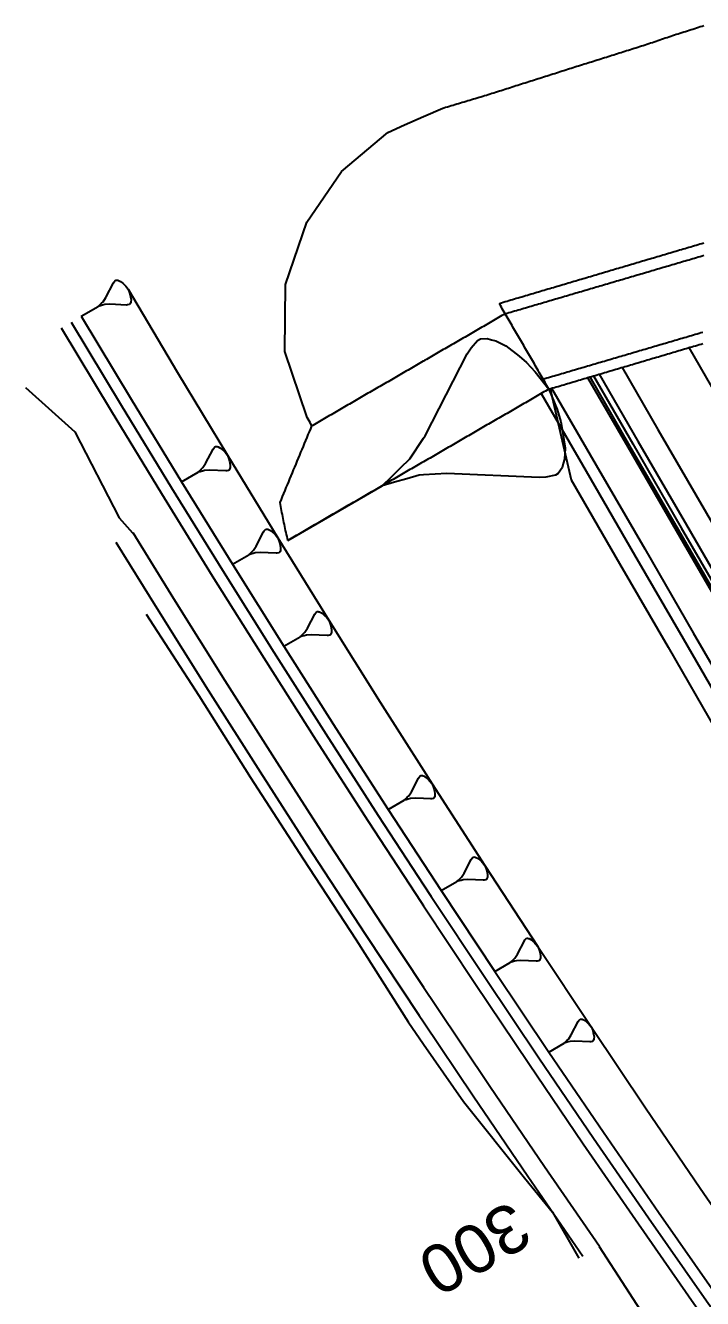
# Model space of a CAD drawing. Extents: x 385979 to 386199, y 802665 to 802910.
# Drawn here: x 385979.4 to 386014.4, y 802839.4 to 802905.1 of the extents above; entities that cross this region are included whole.
import ezdxf
from ezdxf.enums import TextEntityAlignment as Align

# ---------------------------------------------------------------- set-up
doc = ezdxf.new("R2010")
doc.units = 0
doc.layers.get('0').update_dxf_attribs({"linetype": 'CONTINUOUS'})
doc.styles.add('ARIAL', font='ARIAL.FON')

msp = doc.modelspace()

# ---------------------------------------------------------------- linework, layer by layer
at = {"color": 7}
for p, q in [((385999.027, 802900), (386000, 802900.4298)), ((385983.585, 802891.0821), (385983.9778, 802891.8436)), ((385983.9778, 802891.8436), (385984.0132, 802891.8975)), ((385984.0132, 802891.8975), (385984.0737, 802891.9659)), ((385984.0737, 802891.9659), (385984.0987, 802891.9804)), ((385984.0987, 802891.9804), (385984.1631, 802891.9843)), ((385984.1631, 802891.9843), (385984.2025, 802891.9738)), ((385984.2025, 802891.9738), (385984.242, 802891.9633)), ((385984.242, 802891.9633), (385984.3354, 802891.9174)), ((385984.3354, 802891.9174), (385984.4577, 802891.8215)), ((385984.4577, 802891.8215), (385984.5261, 802891.761)), ((385984.5261, 802891.761), (385984.609, 802891.6756)), ((385984.609, 802891.6756), (385984.7353, 802891.5152)), ((385983.4431, 802890.8664), (385983.585, 802891.0821)), ((385984.7353, 802891.5152), (385984.8116, 802891.3259)), ((385984.8116, 802891.3259), (385984.8445, 802891.2116)), ((385984.8445, 802891.2116), (385984.863, 802891.1222)), ((385984.863, 802891.1222), (385984.8854, 802890.9683)), ((385984.8854, 802890.9683), (385984.8789, 802890.8645)), ((385982.3128, 802890.1111), (385983.1869, 802890.6178)), ((385983.1869, 802890.6178), (385983.2723, 802890.7007)), ((385983.3012, 802890.6507), (385983.1869, 802890.6178)), ((385983.2723, 802890.7007), (385983.3577, 802890.7835)), ((385983.4156, 802890.6836), (385983.3012, 802890.6507)), ((385983.3577, 802890.7835), (385983.4431, 802890.8664)), ((385983.53, 802890.7166), (385983.4156, 802890.6836)), ((385983.7877, 802890.7325), (385983.53, 802890.7166)), ((385984.6436, 802890.6947), (385983.7877, 802890.7325)), ((385984.7081, 802890.6987), (385984.6436, 802890.6947)), ((385984.7975, 802890.7172), (385984.7081, 802890.6987)), ((385984.8224, 802890.7317), (385984.7975, 802890.7172)), ((385984.8579, 802890.7856), (385984.8224, 802890.7317)), ((385984.8684, 802890.825), (385984.8579, 802890.7856)), ((385984.8789, 802890.8645), (385984.8684, 802890.825)), ((386002.7989, 802888.8607), (386002.9379, 802888.9412)), ((386002.9379, 802888.9412), (386003.2965, 802888.9634)), ((386003.2965, 802888.9634), (386003.516, 802888.9049)), ((386002.265, 802888.1798), (386002.4624, 802888.48)), ((386002.4624, 802888.48), (386002.7989, 802888.8607)), ((386003.516, 802888.9049), (386003.7356, 802888.8465)), ((386003.7356, 802888.8465), (386004.2553, 802888.5906)), ((386004.2553, 802888.5906), (386004.9362, 802888.0567)), ((386000.0789, 802883.9415), (386002.265, 802888.1798)), ((386004.9362, 802888.0567), (386005.3169, 802887.7203)), ((386005.3169, 802887.7203), (386005.7782, 802887.2448)), ((386005.7782, 802887.2448), (386006.4812, 802886.3523)), ((386006.4812, 802886.3523), (386006.9062, 802885.2987)), ((386006.9062, 802885.2987), (386007.0894, 802884.6621)), ((386007.0894, 802884.6621), (386007.1921, 802884.1645)), ((385999.2891, 802882.7409), (386000, 802883.8216)), ((386000, 802883.8216), (386000.0789, 802883.9415)), ((386007.1921, 802884.1645), (386007.317, 802883.3083)), ((385988.7396, 802882.5066), (385989.1243, 802883.2526)), ((385989.1243, 802883.2526), (385989.1591, 802883.3054)), ((385989.1591, 802883.3054), (385989.2183, 802883.3724)), ((385989.2183, 802883.3724), (385989.2427, 802883.3866)), ((385989.2427, 802883.3866), (385989.3058, 802883.3905)), ((385989.3058, 802883.3905), (385989.3445, 802883.3802)), ((385989.3445, 802883.3802), (385989.3831, 802883.3699)), ((385989.3831, 802883.3699), (385989.4746, 802883.3249)), ((385989.4746, 802883.3249), (385989.5944, 802883.2309)), ((385989.5944, 802883.2309), (385989.6614, 802883.1717)), ((385989.6614, 802883.1717), (385989.7426, 802883.088)), ((385989.7426, 802883.088), (385989.8663, 802882.9309)), ((386007.317, 802883.3083), (386007.2806, 802882.7302)), ((385988.6006, 802882.2953), (385988.7396, 802882.5066)), ((385989.8663, 802882.9309), (385989.9411, 802882.7455)), ((385989.9411, 802882.7455), (385989.9734, 802882.6335)), ((385989.9734, 802882.6335), (385989.9915, 802882.5459)), ((385989.9915, 802882.5459), (385990.0134, 802882.3952)), ((385990.0134, 802882.3952), (385990.007, 802882.2935)), ((385998.8136, 802882.2796), (385999.2891, 802882.7409)), ((386007.2222, 802882.5106), (386007.1638, 802882.291)), ((386007.2806, 802882.7302), (386007.2222, 802882.5106)), ((385987.4933, 802881.5555), (385988.3495, 802882.0518)), ((385988.3495, 802882.0518), (385988.4332, 802882.133)), ((385988.4616, 802882.084), (385988.3495, 802882.0518)), ((385988.4332, 802882.133), (385988.5169, 802882.2142)), ((385988.5736, 802882.1163), (385988.4616, 802882.084)), ((385988.5169, 802882.2142), (385988.6006, 802882.2953)), ((385988.6856, 802882.1486), (385988.5736, 802882.1163)), ((385988.9381, 802882.1641), (385988.6856, 802882.1486)), ((385989.7766, 802882.1272), (385988.9381, 802882.1641)), ((385989.8397, 802882.1311), (385989.7766, 802882.1272)), ((385989.9273, 802882.1492), (385989.8397, 802882.1311)), ((385989.9517, 802882.1633), (385989.9273, 802882.1492)), ((385989.9865, 802882.2162), (385989.9517, 802882.1633)), ((385989.9968, 802882.2548), (385989.9865, 802882.2162)), ((385990.007, 802882.2935), (385989.9968, 802882.2548)), ((385997.8627, 802881.357), (385998.3382, 802881.8183)), ((385998.3382, 802881.8183), (385998.8136, 802882.2796)), ((385999.1359, 802881.7236), (385998.4993, 802881.5403)), ((385999.7725, 802881.9068), (385999.1359, 802881.7236)), ((386000, 802881.9209), (385999.7725, 802881.9068)), ((386001.2069, 802881.9954), (386000, 802881.9209)), ((386005.9711, 802881.7855), (386001.2069, 802881.9954)), ((386006.3297, 802881.8076), (386005.9711, 802881.7855)), ((386006.8273, 802881.9103), (386006.3297, 802881.8076)), ((386006.9663, 802881.9909), (386006.8273, 802881.9103)), ((386007.1638, 802882.291), (386006.9663, 802881.9909)), ((385992.9975, 802878.5371), (385997.8627, 802881.357)), ((385998.4993, 802881.5403), (385997.8627, 802881.357)), ((385991.7725, 802879.0328), (385991.8311, 802879.0991)), ((385991.8311, 802879.0991), (385991.8553, 802879.1132)), ((385991.8553, 802879.1132), (385991.9178, 802879.117)), ((385991.9178, 802879.117), (385991.956, 802879.1069)), ((385991.956, 802879.1069), (385991.9943, 802879.0967)), ((385991.9943, 802879.0967), (385992.0848, 802879.0521)), ((385991.3574, 802878.2424), (385991.7381, 802878.9806)), ((385991.7381, 802878.9806), (385991.7725, 802879.0328)), ((385992.0848, 802879.0521), (385992.2033, 802878.9591)), ((385992.2033, 802878.9591), (385992.2697, 802878.9005)), ((385992.2697, 802878.9005), (385992.35, 802878.8177)), ((385992.35, 802878.8177), (385992.4724, 802878.6623)), ((385992.4724, 802878.6623), (385992.5464, 802878.4788)), ((385992.5464, 802878.4788), (385992.5784, 802878.3679)), ((385990.1241, 802877.3012), (385990.9714, 802877.7923)), ((385990.9714, 802877.7923), (385991.0542, 802877.8726)), ((385991.0823, 802877.8242), (385990.9714, 802877.7923)), ((385991.0542, 802877.8726), (385991.137, 802877.953)), ((385991.1932, 802877.8561), (385991.0823, 802877.8242)), ((385991.137, 802877.953), (385991.2198, 802878.0333)), ((385991.304, 802877.8881), (385991.1932, 802877.8561)), ((385991.2198, 802878.0333), (385991.3574, 802878.2424)), ((385991.5538, 802877.9035), (385991.304, 802877.8881)), ((385992.3836, 802877.8669), (385991.5538, 802877.9035)), ((385992.446, 802877.8708), (385992.3836, 802877.8669)), ((385992.5327, 802877.8887), (385992.446, 802877.8708)), ((385992.5569, 802877.9027), (385992.5327, 802877.8887)), ((385992.5913, 802877.955), (385992.5569, 802877.9027)), ((385992.5784, 802878.3679), (385992.5962, 802878.2813)), ((385992.6015, 802877.9932), (385992.5913, 802877.955)), ((385992.5962, 802878.2813), (385992.618, 802878.1321)), ((385992.6117, 802878.0314), (385992.6015, 802877.9932)), ((385992.618, 802878.1321), (385992.6117, 802878.0314)), ((385994.0022, 802873.9939), (385994.379, 802874.7242)), ((385994.379, 802874.7242), (385994.413, 802874.776)), ((385994.413, 802874.776), (385994.471, 802874.8416)), ((385994.471, 802874.8416), (385994.4949, 802874.8555)), ((385994.4949, 802874.8555), (385994.5567, 802874.8593)), ((385994.5567, 802874.8593), (385994.5946, 802874.8492)), ((385994.5946, 802874.8492), (385994.6324, 802874.8391)), ((385994.6324, 802874.8391), (385994.722, 802874.795)), ((385994.722, 802874.795), (385994.8393, 802874.703)), ((385994.8393, 802874.703), (385994.9049, 802874.645)), ((385994.9049, 802874.645), (385994.9844, 802874.5631)), ((385994.9844, 802874.5631), (385995.1055, 802874.4093)), ((385993.8661, 802873.787), (385994.0022, 802873.9939)), ((385995.1055, 802874.4093), (385995.1788, 802874.2277)), ((385995.1788, 802874.2277), (385995.2104, 802874.118)), ((385995.2104, 802874.118), (385995.2281, 802874.0323)), ((385995.2281, 802874.0323), (385995.2496, 802873.8847)), ((385995.2496, 802873.8847), (385995.2433, 802873.7851)), ((385992.7819, 802873.0625), (385993.6203, 802873.5485)), ((385993.6203, 802873.5485), (385993.7023, 802873.628)), ((385993.73, 802873.5801), (385993.6203, 802873.5485)), ((385993.7023, 802873.628), (385993.7842, 802873.7075)), ((385993.8397, 802873.6116), (385993.73, 802873.5801)), ((385993.7842, 802873.7075), (385993.8661, 802873.787)), ((385993.9495, 802873.6432), (385993.8397, 802873.6116)), ((385994.1966, 802873.6585), (385993.9495, 802873.6432)), ((385995.0177, 802873.6223), (385994.1966, 802873.6585)), ((385995.0794, 802873.6261), (385995.0177, 802873.6223)), ((385995.1652, 802873.6438), (385995.0794, 802873.6261)), ((385995.1892, 802873.6577), (385995.1652, 802873.6438)), ((385995.2232, 802873.7094), (385995.1892, 802873.6577)), ((385995.2332, 802873.7473), (385995.2232, 802873.7094)), ((385995.2433, 802873.7851), (385995.2332, 802873.7473)), ((385997.7657, 802870.172), (386000, 802866.6619)), ((385999.3731, 802865.5437), (385999.7418, 802866.2586)), ((385999.7418, 802866.2586), (385999.7751, 802866.3092)), ((385999.7751, 802866.3092), (385999.8318, 802866.3734)), ((385999.8318, 802866.3734), (385999.8553, 802866.387)), ((385999.8553, 802866.387), (385999.9158, 802866.3908)), ((385999.9158, 802866.3908), (385999.9528, 802866.3809)), ((385999.9528, 802866.3809), (385999.9898, 802866.371)), ((385999.9898, 802866.371), (386000, 802866.366)), ((386000, 802866.366), (386000.0775, 802866.3279)), ((386000.0775, 802866.3279), (386000.1923, 802866.2378)), ((386000.1923, 802866.2378), (386000.2565, 802866.1811)), ((386000.2565, 802866.1811), (386000.3343, 802866.1009)), ((386000.3343, 802866.1009), (386000.4529, 802865.9504)), ((386000.4529, 802865.9504), (386000.5246, 802865.7727)), ((385999.0795, 802865.1857), (385999.1597, 802865.2635)), ((385999.1597, 802865.2635), (385999.2399, 802865.3413)), ((385999.2399, 802865.3413), (385999.3731, 802865.5437)), ((386000.5246, 802865.7727), (386000.5555, 802865.6653)), ((386000.568, 802865.2654), (386000.5347, 802865.2148)), ((386000.5555, 802865.6653), (386000.5728, 802865.5814)), ((386000.5779, 802865.3024), (386000.568, 802865.2654)), ((386000.5728, 802865.5814), (386000.5939, 802865.437)), ((386000.5877, 802865.3394), (386000.5779, 802865.3024)), ((386000.5939, 802865.437), (386000.5877, 802865.3394)), ((385998.1787, 802864.6322), (385998.9993, 802865.1079)), ((385998.9993, 802865.1079), (385999.0795, 802865.1857)), ((385999.1067, 802865.1388), (385998.9993, 802865.1079)), ((385999.214, 802865.1697), (385999.1067, 802865.1388)), ((385999.3214, 802865.2006), (385999.214, 802865.1697)), ((385999.5633, 802865.2155), (385999.3214, 802865.2006)), ((386000, 802865.1963), (385999.5633, 802865.2155)), ((386000.3669, 802865.1801), (386000, 802865.1963)), ((386000.4274, 802865.1838), (386000.3669, 802865.1801)), ((386000.5113, 802865.2012), (386000.4274, 802865.1838)), ((386000.5347, 802865.2148), (386000.5113, 802865.2012)), ((386002.099, 802861.3422), (386002.4637, 802862.0493)), ((386002.4637, 802862.0493), (386002.4967, 802862.0993)), ((386002.4967, 802862.0993), (386002.5528, 802862.1629)), ((386002.5528, 802862.1629), (386002.576, 802862.1763)), ((386002.576, 802862.1763), (386002.6358, 802862.18)), ((386002.6358, 802862.18), (386002.6725, 802862.1702)), ((386002.6725, 802862.1702), (386002.7091, 802862.1605)), ((386002.7091, 802862.1605), (386002.7958, 802862.1178)), ((386002.7958, 802862.1178), (386002.9094, 802862.0287)), ((386002.9094, 802862.0287), (386002.9729, 802861.9726)), ((386002.9729, 802861.9726), (386003.0498, 802861.8933)), ((386001.9673, 802861.1419), (386002.099, 802861.3422)), ((386003.0498, 802861.8933), (386003.1671, 802861.7444)), ((386003.1671, 802861.7444), (386003.238, 802861.5686)), ((386003.238, 802861.5686), (386003.2686, 802861.4624)), ((386003.2686, 802861.4624), (386003.2857, 802861.3794)), ((386003.2857, 802861.3794), (386003.3066, 802861.2366)), ((386000.9177, 802860.4406), (386001.7293, 802860.911)), ((386001.7293, 802860.911), (386001.8086, 802860.988)), ((386001.8355, 802860.9416), (386001.7293, 802860.911)), ((386001.8086, 802860.988), (386001.888, 802861.065)), ((386001.9417, 802860.9722), (386001.8355, 802860.9416)), ((386001.888, 802861.065), (386001.9673, 802861.1419)), ((386002.0479, 802861.0028), (386001.9417, 802860.9722)), ((386002.2872, 802861.0175), (386002.0479, 802861.0028)), ((386003.082, 802860.9825), (386002.2872, 802861.0175)), ((386003.1419, 802860.9862), (386003.082, 802860.9825)), ((386003.2249, 802861.0033), (386003.1419, 802860.9862)), ((386003.2481, 802861.0168), (386003.2249, 802861.0033)), ((386003.281, 802861.0669), (386003.2481, 802861.0168)), ((386003.2907, 802861.1035), (386003.281, 802861.0669)), ((386003.3005, 802861.1401), (386003.2907, 802861.1035)), ((386003.3066, 802861.2366), (386003.3005, 802861.1401)), ((386004.852, 802857.1563), (386005.2127, 802857.8556)), ((386005.2127, 802857.8556), (386005.2453, 802857.9051)), ((386005.2453, 802857.9051), (386005.3008, 802857.968)), ((386005.3008, 802857.968), (386005.3238, 802857.9813)), ((386005.3238, 802857.9813), (386005.3829, 802857.9849)), ((386005.3829, 802857.9849), (386005.4191, 802857.9753)), ((386005.4191, 802857.9753), (386005.4554, 802857.9656)), ((386005.4554, 802857.9656), (386005.5411, 802857.9234)), ((386005.5411, 802857.9234), (386005.6535, 802857.8353)), ((386005.6535, 802857.8353), (386005.7163, 802857.7798)), ((386005.7163, 802857.7798), (386005.7924, 802857.7014)), ((386005.7924, 802857.7014), (386005.9084, 802857.5541)), ((386005.9084, 802857.5541), (386005.9785, 802857.3803)), ((386005.9785, 802857.3803), (386006.0087, 802857.2752)), ((386003.6836, 802856.2646), (386004.4864, 802856.7299)), ((386004.4864, 802856.7299), (386004.5648, 802856.806)), ((386004.5914, 802856.7601), (386004.4864, 802856.7299)), ((386004.5648, 802856.806), (386004.6433, 802856.8821)), ((386004.6965, 802856.7904), (386004.5914, 802856.7601)), ((386004.6433, 802856.8821), (386004.7217, 802856.9582)), ((386004.8015, 802856.8206), (386004.6965, 802856.7904)), ((386004.7217, 802856.9582), (386004.852, 802857.1563)), ((386005.0381, 802856.8352), (386004.8015, 802856.8206)), ((386005.8242, 802856.8006), (386005.0381, 802856.8352)), ((386005.8834, 802856.8042), (386005.8242, 802856.8006)), ((386005.9655, 802856.8212), (386005.8834, 802856.8042)), ((386005.9884, 802856.8345), (386005.9655, 802856.8212)), ((386006.021, 802856.884), (386005.9884, 802856.8345)), ((386006.0087, 802857.2752), (386006.0257, 802857.1931)), ((386006.0307, 802856.9202), (386006.021, 802856.884)), ((386006.0257, 802857.1931), (386006.0463, 802857.0519)), ((386006.0403, 802856.9565), (386006.0307, 802856.9202)), ((386006.0463, 802857.0519), (386006.0403, 802856.9565)), ((386007.6321, 802852.9861), (386007.9888, 802853.6776)), ((386007.9888, 802853.6776), (386008.021, 802853.7266)), ((386008.021, 802853.7266), (386008.0759, 802853.7887)), ((386008.0759, 802853.7887), (386008.0985, 802853.8019)), ((386008.0985, 802853.8019), (386008.1571, 802853.8055)), ((386008.1571, 802853.8055), (386008.1929, 802853.796)), ((386008.1929, 802853.796), (386008.2287, 802853.7864)), ((386008.2287, 802853.7864), (386008.3135, 802853.7447)), ((386008.3135, 802853.7447), (386008.4246, 802853.6576)), ((386008.4246, 802853.6576), (386008.4867, 802853.6027)), ((386008.4867, 802853.6027), (386008.562, 802853.5251)), ((386008.562, 802853.5251), (386008.6767, 802853.3795)), ((386007.4256, 802852.715), (386007.5032, 802852.7902)), ((386007.5032, 802852.7902), (386007.6321, 802852.9861)), ((386008.6767, 802853.3795), (386008.746, 802853.2076)), ((386008.746, 802853.2076), (386008.7759, 802853.1037)), ((386008.7759, 802853.1037), (386008.7927, 802853.0225)), ((386008.7927, 802853.0225), (386008.813, 802852.8828)), ((386008.8071, 802852.7885), (386008.7976, 802852.7526)), ((386008.813, 802852.8828), (386008.8071, 802852.7885)), ((386006.4767, 802852.1043), (386007.2705, 802852.5644)), ((386007.2705, 802852.5644), (386007.3481, 802852.6397)), ((386007.3743, 802852.5943), (386007.2705, 802852.5644)), ((386007.3481, 802852.6397), (386007.4256, 802852.715)), ((386007.4782, 802852.6242), (386007.3743, 802852.5943)), ((386007.5821, 802852.6541), (386007.4782, 802852.6242)), ((386007.8161, 802852.6686), (386007.5821, 802852.6541)), ((386008.5935, 802852.6343), (386007.8161, 802852.6686)), ((386008.652, 802852.6379), (386008.5935, 802852.6343)), ((386008.7332, 802852.6547), (386008.652, 802852.6379)), ((386008.7558, 802852.6678), (386008.7332, 802852.6547)), ((386008.7881, 802852.7168), (386008.7558, 802852.6678)), ((386008.7976, 802852.7526), (386008.7881, 802852.7168))]:
    msp.add_line(p, q, dxfattribs=at)
at = {"color": 7, "linetype": 'CONTINUOUS'}
for points in [[(386000, 802900.4298), (386000.995, 802900.8693), (386001.0485, 802900.8852), (386001.1444, 802900.9137), (386001.2402, 802900.9422), (386001.3361, 802900.9707), (386001.4319, 802900.9992), (386001.5278, 802901.0277), (386001.6236, 802901.0562), (386001.7195, 802901.0847), (386001.8153, 802901.1132), (386001.9112, 802901.1417), (386002.0071, 802901.1702), (386002.1029, 802901.1987), (386002.1988, 802901.2272), (386002.2946, 802901.2557), (386002.3905, 802901.2842), (386002.4863, 802901.3127), (386002.5822, 802901.3412), (386002.678, 802901.3697), (386002.7739, 802901.3982), (386002.8697, 802901.4267), (386002.9656, 802901.4552), (386003.0614, 802901.4837), (386003.1573, 802901.5122), (386003.2527, 802901.5423), (386003.348, 802901.5726), (386003.4433, 802901.6029), (386003.5386, 802901.6332), (386003.6339, 802901.6635), (386003.7293, 802901.6938), (386003.8246, 802901.7242), (386003.9199, 802901.7545), (386004.0152, 802901.7848), (386004.1105, 802901.8151), (386004.2058, 802901.8454), (386004.3012, 802901.8757), (386004.3965, 802901.906), (386004.4918, 802901.9363), (386004.5871, 802901.9667), (386004.6824, 802901.997), (386004.7777, 802902.0273), (386004.873, 802902.0576), (386004.9684, 802902.0879), (386005.0637, 802902.1182), (386005.159, 802902.1485), (386005.2543, 802902.1789), (386005.3496, 802902.2092), (386005.4449, 802902.2395), (386005.5403, 802902.2698), (386005.6356, 802902.3001), (386005.7309, 802902.3304), (386005.8262, 802902.3607), (386005.9215, 802902.3911), (386006.0168, 802902.4214), (386006.1122, 802902.4517), (386006.2075, 802902.482), (386006.3028, 802902.5123), (386006.3981, 802902.5426), (386006.4934, 802902.5729), (386006.5887, 802902.6032), (386006.6841, 802902.6336), (386006.7794, 802902.6639), (386006.8747, 802902.6942), (386006.97, 802902.7245), (386007.0653, 802902.7548), (386007.1606, 802902.7851), (386007.256, 802902.8154), (386007.3513, 802902.8458), (386007.4466, 802902.8761), (386007.5419, 802902.9064), (386007.6372, 802902.9367), (386007.7326, 802902.9669), (386007.828, 802902.9969), (386007.9234, 802903.0269), (386008.0188, 802903.0569), (386008.1142, 802903.0869), (386008.2096, 802903.1169), (386008.305, 802903.1469), (386008.4004, 802903.1769), (386008.4958, 802903.2069), (386008.5912, 802903.2369), (386008.6866, 802903.2669), (386008.7821, 802903.2969), (386008.8775, 802903.3269), (386008.9729, 802903.3569), (386009.0683, 802903.3869), (386009.1637, 802903.4169), (386009.2591, 802903.4469), (386009.3545, 802903.4769), (386009.4499, 802903.5069), (386009.5453, 802903.5369), (386009.6407, 802903.5669), (386009.7361, 802903.5969), (386009.8316, 802903.6269), (386009.927, 802903.6569), (386010.0224, 802903.6869), (386010.1178, 802903.7169), (386010.2132, 802903.7469), (386010.3086, 802903.7769), (386010.404, 802903.8069), (386010.4994, 802903.8369), (386010.5948, 802903.8669), (386010.6902, 802903.8969), (386010.7856, 802903.9269), (386010.8811, 802903.9569), (386010.9765, 802903.9869), (386011.0719, 802904.0169), (386011.1673, 802904.0469), (386011.2627, 802904.0769), (386011.3581, 802904.1069), (386011.4535, 802904.1369), (386011.5488, 802904.1674), (386011.6435, 802904.1998), (386011.7382, 802904.2321), (386011.8329, 802904.2645), (386011.9276, 802904.2969), (386012.0223, 802904.3292), (386012.117, 802904.3616), (386012.2117, 802904.394), (386012.3064, 802904.4263), (386012.4011, 802904.4587), (386012.4959, 802904.4911), (386012.5906, 802904.5234), (386012.6853, 802904.5558), (386012.78, 802904.5882), (386012.8751, 802904.6192), (386012.9703, 802904.6497), (386013.0656, 802904.6802), (386013.1609, 802904.7107), (386013.2561, 802904.7412), (386013.3514, 802904.7717), (386013.4467, 802904.8021), (386013.5419, 802904.8326), (386013.6372, 802904.8631), (386013.7325, 802904.8936), (386013.8277, 802904.9241), (386013.923, 802904.9546), (386014.0183, 802904.9851), (386014.1135, 802905.0156), (386014.2088, 802905.046), (386014.304, 802905.0765), (386014.3993, 802905.107), (386014.4946, 802905.1375)], [(385992.9975, 802878.5371), (385992.9724, 802878.6382), (385992.9477, 802878.7394), (385992.9233, 802878.8409), (385992.8991, 802878.9424), (385992.8752, 802879.0442), (385992.8527, 802879.1467), (385992.8306, 802879.2495), (385992.8089, 802879.3525), (385992.7875, 802879.4557), (385992.7665, 802879.5591), (385992.7457, 802879.6626), (385992.7254, 802879.7664), (385992.7054, 802879.8704), (385992.6857, 802879.9746), (385992.6665, 802880.079), (385992.6476, 802880.1837), (385992.6291, 802880.2885), (385992.611, 802880.3936), (385992.5933, 802880.4989), (385992.6564, 802880.6511), (385992.7195, 802880.8033), (385992.7827, 802880.9555), (385992.8458, 802881.1076), (385992.909, 802881.2598), (385992.9721, 802881.412), (385993.0352, 802881.5642), (385993.0984, 802881.7164), (385993.1615, 802881.8685), (385993.2247, 802882.0207), (385993.2878, 802882.1729), (385993.3509, 802882.3251), (385993.4141, 802882.4772), (385993.4772, 802882.6294), (385993.5403, 802882.7816), (385993.6035, 802882.9338), (385993.6666, 802883.086), (385993.7298, 802883.2381), (385993.7929, 802883.3903), (385993.856, 802883.5425), (385993.9192, 802883.6947), (385993.9823, 802883.8468), (385994.0455, 802883.999), (385994.1086, 802884.1512), (385994.1717, 802884.3034), (385994.2349, 802884.4556), (385994.1862, 802884.5429), (385994.1375, 802884.6303), (385994.0888, 802884.7176), (385994.0401, 802884.805), (385993.9914, 802884.8924), (385993.9652, 802884.9394), (385992.8362, 802888.2887), (385992.8727, 802891.7637), (385993.9712, 802894.9746), (385995.7679, 802897.5875), (385998.1522, 802899.6136), (385999.027, 802900)], [(386004.2246, 802890.2456), (386004.3206, 802890.2738), (386004.4165, 802890.302), (386004.5125, 802890.3302), (386004.6084, 802890.3584), (386004.7044, 802890.3866), (386004.8003, 802890.4148), (386004.8963, 802890.443), (386004.9922, 802890.4712), (386005.0882, 802890.4994), (386005.1841, 802890.5276), (386005.2801, 802890.5558), (386005.376, 802890.584), (386005.472, 802890.6122), (386005.5679, 802890.6403), (386005.6639, 802890.6685), (386005.7598, 802890.6967), (386005.8558, 802890.7249), (386005.9517, 802890.7531), (386006.0477, 802890.7813), (386006.1436, 802890.8095), (386006.2396, 802890.8377), (386006.3355, 802890.8659), (386006.4315, 802890.8941), (386006.5274, 802890.9223), (386006.6234, 802890.9505), (386006.7193, 802890.9787), (386006.8153, 802891.0069), (386006.9112, 802891.0351), (386007.0072, 802891.0633), (386007.1031, 802891.0914), (386007.1991, 802891.1196), (386007.295, 802891.1478), (386007.391, 802891.176), (386007.4869, 802891.2042), (386007.5829, 802891.2324), (386007.6788, 802891.2606), (386007.7748, 802891.2888), (386007.8707, 802891.317), (386007.9667, 802891.3452), (386008.0626, 802891.3734), (386008.1586, 802891.4016), (386008.2545, 802891.4298), (386008.3505, 802891.458), (386008.4464, 802891.4862), (386008.5424, 802891.5144), (386008.6383, 802891.5425), (386008.7343, 802891.5707), (386008.8302, 802891.5989), (386008.9262, 802891.6271), (386009.0221, 802891.6553), (386009.1181, 802891.6835), (386009.214, 802891.7117), (386009.31, 802891.7399), (386009.4059, 802891.7681), (386009.5019, 802891.7963), (386009.5978, 802891.8245), (386009.6938, 802891.8527), (386009.7897, 802891.8809), (386009.8857, 802891.9091), (386009.9816, 802891.9373), (386010.0776, 802891.9655), (386010.1735, 802891.9936), (386010.2695, 802892.0218), (386010.3654, 802892.05), (386010.4614, 802892.0782), (386010.5573, 802892.1064), (386010.6533, 802892.1346), (386010.7492, 802892.1628), (386010.8452, 802892.191), (386010.9411, 802892.2192), (386011.0371, 802892.2474), (386011.133, 802892.2756), (386011.229, 802892.3038), (386011.3249, 802892.332), (386011.4209, 802892.3602), (386011.5168, 802892.3884), (386011.6128, 802892.4166), (386011.7087, 802892.4448), (386011.8047, 802892.4729), (386011.9006, 802892.5011), (386011.9966, 802892.5293), (386012.0925, 802892.5575), (386012.1885, 802892.5857), (386012.2844, 802892.6139), (386012.3804, 802892.6421), (386012.4763, 802892.6703), (386012.5723, 802892.6985), (386012.6682, 802892.7267), (386012.7642, 802892.7549), (386012.8601, 802892.7831), (386012.9561, 802892.8113), (386013.052, 802892.8395), (386013.148, 802892.8677), (386013.2439, 802892.8959), (386013.3399, 802892.924), (386013.4358, 802892.9522), (386013.5318, 802892.9804), (386013.6277, 802893.0086), (386013.7237, 802893.0368), (386013.8196, 802893.065), (386013.9156, 802893.0932), (386014.0115, 802893.1214), (386014.1075, 802893.1496), (386014.2034, 802893.1778), (386014.2994, 802893.206), (386014.3953, 802893.2342), (386014.4913, 802893.2624)], [(386004.2246, 802890.2456), (386004.1381, 802890.1955), (386004.0516, 802890.1453), (386003.965, 802890.0952), (386003.8785, 802890.045), (386003.792, 802889.9949), (386003.7055, 802889.9447), (386003.6189, 802889.8946), (386003.5324, 802889.8444), (386003.4459, 802889.7943), (386003.3594, 802889.7441), (386003.2728, 802889.694), (386003.1863, 802889.6438), (386003.0998, 802889.5937), (386003.0132, 802889.5435), (386002.9267, 802889.4934), (386002.8402, 802889.4432), (386002.7537, 802889.3931), (386002.6671, 802889.3429), (386002.5806, 802889.2928), (386002.4941, 802889.2426), (386002.4076, 802889.1925), (386002.321, 802889.1423), (386002.2345, 802889.0922), (386002.148, 802889.042), (386002.0615, 802888.9919), (386001.9749, 802888.9417), (386001.8884, 802888.8916), (386001.8019, 802888.8414), (386001.7154, 802888.7913), (386001.6288, 802888.7411), (386001.5423, 802888.691), (386001.4558, 802888.6408), (386001.3693, 802888.5907), (386001.2827, 802888.5405), (386001.1962, 802888.4904), (386001.1097, 802888.4402), (386001.0232, 802888.3901), (386000.9366, 802888.3399), (386000.8501, 802888.2898), (386000.7636, 802888.2396), (386000.6771, 802888.1895), (386000.5905, 802888.1393), (386000.504, 802888.0892), (386000.4175, 802888.039), (386000.331, 802887.9889), (386000.2444, 802887.9387), (386000.1579, 802887.8886), (386000.0714, 802887.8384), (386000, 802887.797)], [(385981.7937, 802889.8103), (385984.3704, 802885.5246), (385986.9742, 802881.2546), (385989.605, 802877.0003), (385992.2628, 802872.7617), (385994.9477, 802868.5387), (385997.6596, 802864.3314), (386000, 802860.7496)], [(385982.3128, 802890.1111), (385984.8895, 802885.8255), (385987.4933, 802881.5555), (385990.1241, 802877.3012), (385992.7819, 802873.0625), (385995.4668, 802868.8396), (385998.1787, 802864.6322), (386000, 802861.845)], [(386006.1803, 802886.8714), (386006.2763, 802886.8996), (386006.3722, 802886.9278), (386006.4682, 802886.956), (386006.5641, 802886.9842), (386006.6601, 802887.0124), (386006.756, 802887.0406), (386006.852, 802887.0688), (386006.9479, 802887.097), (386007.0439, 802887.1252), (386007.1398, 802887.1534), (386007.2358, 802887.1816), (386007.3317, 802887.2098), (386007.4277, 802887.2379), (386007.5236, 802887.2661), (386007.6196, 802887.2943), (386007.7155, 802887.3225), (386007.8115, 802887.3507), (386007.9074, 802887.3789), (386008.0034, 802887.4071), (386008.0993, 802887.4353), (386008.1953, 802887.4635), (386008.2912, 802887.4917), (386008.3872, 802887.5199), (386008.4831, 802887.5481), (386008.5791, 802887.5763), (386008.675, 802887.6045), (386008.771, 802887.6327), (386008.8669, 802887.6609), (386008.9629, 802887.689), (386009.0588, 802887.7172), (386009.1548, 802887.7454), (386009.2507, 802887.7736), (386009.3467, 802887.8018), (386009.4426, 802887.83), (386009.5386, 802887.8582), (386009.6345, 802887.8864), (386009.7305, 802887.9146), (386009.8264, 802887.9428), (386009.9224, 802887.971), (386010.0183, 802887.9992), (386010.1143, 802888.0274), (386010.2102, 802888.0556), (386010.3062, 802888.0838), (386010.4021, 802888.112), (386010.4981, 802888.1401), (386010.594, 802888.1683), (386010.69, 802888.1965), (386010.7859, 802888.2247), (386010.8819, 802888.2529), (386010.9778, 802888.2811), (386011.0738, 802888.3093), (386011.1697, 802888.3375), (386011.2657, 802888.3657), (386011.3616, 802888.3939), (386011.4576, 802888.4221), (386011.5535, 802888.4503), (386011.6495, 802888.4785), (386011.7454, 802888.5067), (386011.8414, 802888.5349), (386011.9373, 802888.5631), (386012.0333, 802888.5913), (386012.1292, 802888.6194), (386012.2252, 802888.6476), (386012.3211, 802888.6758), (386012.4171, 802888.704), (386012.513, 802888.7322), (386012.609, 802888.7604), (386012.7049, 802888.7886), (386012.8009, 802888.8168), (386012.8968, 802888.845), (386012.9928, 802888.8732), (386013.0887, 802888.9014), (386013.1847, 802888.9296), (386013.2806, 802888.9578), (386013.3766, 802888.986), (386013.4725, 802889.0142), (386013.5685, 802889.0424), (386013.6644, 802889.0705), (386013.7604, 802889.0987), (386013.8563, 802889.1269), (386013.9523, 802889.1551), (386014.0482, 802889.1833), (386014.1442, 802889.2115), (386014.2401, 802889.2397), (386014.3361, 802889.2679), (386014.432, 802889.2961)], [(386006.4812, 802886.3523), (386006.5771, 802886.3807), (386006.6193, 802886.3932), (386006.673, 802886.4091), (386006.7689, 802886.4375), (386006.8648, 802886.4658), (386006.9607, 802886.4942), (386007.0565, 802886.5226), (386007.1524, 802886.551), (386007.2483, 802886.5794), (386007.3442, 802886.6078), (386007.4401, 802886.6361), (386007.536, 802886.6645), (386007.6319, 802886.6929), (386007.7278, 802886.7213), (386007.8237, 802886.7497), (386007.9196, 802886.7781), (386008.0155, 802886.8064), (386008.1114, 802886.8348), (386008.2073, 802886.8632), (386008.3032, 802886.8916), (386008.3991, 802886.92), (386008.4839, 802886.9451), (386008.495, 802886.9484), (386008.5909, 802886.9767), (386008.6868, 802887.0051), (386008.7799, 802887.0327), (386008.7826, 802887.0335), (386008.8785, 802887.0619), (386008.9744, 802887.0903), (386009.0703, 802887.1186), (386009.0759, 802887.1203), (386009.1662, 802887.147), (386009.2621, 802887.1754), (386009.358, 802887.2038), (386009.4539, 802887.2322), (386009.5498, 802887.2606), (386009.6457, 802887.2889), (386009.7416, 802887.3173), (386009.8375, 802887.3457), (386009.9334, 802887.3741), (386010.0293, 802887.4025), (386010.1252, 802887.4309), (386010.2211, 802887.4592), (386010.2598, 802887.4707), (386010.317, 802887.4876), (386010.4129, 802887.516), (386010.5087, 802887.5444), (386010.6046, 802887.5728), (386010.7005, 802887.6011), (386010.7964, 802887.6295), (386010.8923, 802887.6579), (386010.9882, 802887.6863), (386011.0841, 802887.7147), (386011.18, 802887.7431), (386011.2759, 802887.7714), (386011.3718, 802887.7998), (386011.4677, 802887.8282), (386011.5636, 802887.8566), (386011.6595, 802887.885), (386011.7554, 802887.9134), (386011.8513, 802887.9417), (386011.9472, 802887.9701), (386012.0431, 802887.9985), (386012.139, 802888.0269), (386012.2349, 802888.0553), (386012.3307, 802888.0837), (386012.4266, 802888.112), (386012.5225, 802888.1404), (386012.6184, 802888.1688), (386012.7143, 802888.1972), (386012.8102, 802888.2256), (386012.9061, 802888.2539), (386013.002, 802888.2823), (386013.0979, 802888.3107), (386013.1938, 802888.3391), (386013.2897, 802888.3675), (386013.3856, 802888.3959), (386013.4815, 802888.4242), (386013.5774, 802888.4526), (386013.6733, 802888.481), (386013.7128, 802888.4927), (386013.7692, 802888.5094), (386013.8651, 802888.5378), (386013.961, 802888.5662), (386014.0568, 802888.5945), (386014.1527, 802888.6229), (386014.2486, 802888.6513), (386014.3445, 802888.6797), (386014.4404, 802888.7081)], [(386013.7128, 802888.4927), (386015.1439, 802886.0236), (386017.6512, 802881.6977), (386020.1585, 802877.3718), (386022.6658, 802873.0459), (386025.1731, 802868.72), (386027.6804, 802864.3941), (386030.1877, 802860.0682), (386032.695, 802855.7423), (386035.2023, 802851.4164), (386037.7096, 802847.0905), (386040.2169, 802842.7646), (386042.7243, 802838.4387), (386045.2316, 802834.1128), (386047.7389, 802829.7869), (386050.2462, 802825.461), (386052.7535, 802821.1351), (386055.2608, 802816.8092), (386057.7681, 802812.4832), (386058.879, 802810.5666), (386060.2754, 802808.1573), (386062.7827, 802803.8314), (386065.0034, 802800)], [(386000, 802887.797), (385999.9849, 802887.7883), (385999.8983, 802887.7381), (385999.8118, 802887.688), (385999.7253, 802887.6378), (385999.6388, 802887.5877), (385999.5522, 802887.5375), (385999.4657, 802887.4874), (385999.3792, 802887.4372), (385999.2927, 802887.3871), (385999.2061, 802887.3369), (385999.1196, 802887.2868), (385999.0331, 802887.2366), (385998.9465, 802887.1865), (385998.86, 802887.1363), (385998.7735, 802887.0862), (385998.687, 802887.036), (385998.6004, 802886.9859), (385998.5139, 802886.9357), (385998.4274, 802886.8856), (385998.3409, 802886.8354), (385998.2543, 802886.7853), (385998.1678, 802886.7351), (385998.0813, 802886.685), (385997.9948, 802886.6348), (385997.9082, 802886.5847), (385997.8217, 802886.5345), (385997.7352, 802886.4844), (385997.6487, 802886.4342), (385997.5621, 802886.384), (385997.4756, 802886.3339), (385997.3891, 802886.2837), (385997.3026, 802886.2336), (385997.216, 802886.1834), (385997.1295, 802886.1333), (385997.043, 802886.0831), (385996.9565, 802886.033), (385996.8699, 802885.9828), (385996.7834, 802885.9327), (385996.6969, 802885.8825), (385996.6104, 802885.8324), (385996.5238, 802885.7822), (385996.4373, 802885.7321), (385996.3508, 802885.6819), (385996.2643, 802885.6318), (385996.1777, 802885.5816), (385996.0912, 802885.5315), (385996.0047, 802885.4813), (385995.9182, 802885.4312), (385995.8316, 802885.381), (385995.7451, 802885.3309), (385995.6586, 802885.2807), (385995.5721, 802885.2306), (385995.4855, 802885.1804), (385995.399, 802885.1303), (385995.3125, 802885.0801), (385995.2259, 802885.03), (385995.1394, 802884.9798), (385995.0529, 802884.9297), (385994.9664, 802884.8795), (385994.8798, 802884.8294), (385994.7933, 802884.7792), (385994.7068, 802884.7291), (385994.6203, 802884.6789), (385994.5337, 802884.6288), (385994.4472, 802884.5786), (385994.3607, 802884.5285), (385994.2742, 802884.4783), (385994.2349, 802884.4556)], [(386008.5925, 802886.9772), (386010.6536, 802883.421), (386013.1609, 802879.0951), (386015.6682, 802874.7692), (386018.1755, 802870.4433), (386020.6828, 802866.1174), (386023.1902, 802861.7915), (386025.6975, 802857.4656), (386028.2048, 802853.1397), (386030.7121, 802848.8138), (386033.2194, 802844.4879), (386035.7267, 802840.162), (386038.234, 802835.8361), (386040.7413, 802831.5102), (386043.2486, 802827.1843), (386045.7559, 802822.8584), (386048.2632, 802818.5325), (386050.7705, 802814.2066), (386053.2778, 802809.8807), (386054.3887, 802807.964), (386055.7851, 802805.5548), (386058.2924, 802801.2289), (386059.0046, 802800)], [(386009.0759, 802887.1203), (386011.0776, 802883.6667), (386013.5849, 802879.3408), (386016.0922, 802875.0149), (386018.5995, 802870.689), (386021.1068, 802866.3631), (386023.6141, 802862.0372), (386026.1214, 802857.7113), (386028.6287, 802853.3854), (386031.136, 802849.0595), (386033.6433, 802844.7336), (386036.1506, 802840.4077), (386038.6579, 802836.0818), (386041.1652, 802831.7559), (386043.6725, 802827.43), (386046.1798, 802823.1041), (386048.6871, 802818.7782), (386051.1944, 802814.4523), (386053.7017, 802810.1264), (386054.8126, 802808.2097), (386056.209, 802805.8005), (386058.7163, 802801.4746), (386059.571, 802800)], [(386010.2598, 802887.4707), (386012.1158, 802884.2685), (386014.6231, 802879.9426), (386017.1304, 802875.6167), (386019.6377, 802871.2908), (386022.145, 802866.9649), (386024.6523, 802862.639), (386027.1596, 802858.3131), (386029.6669, 802853.9872), (386032.1742, 802849.6613), (386034.6815, 802845.3354), (386037.1888, 802841.0095), (386039.6961, 802836.6836), (386042.2034, 802832.3577), (386044.7107, 802828.0317), (386047.218, 802823.7058), (386049.7253, 802819.3799), (386052.2326, 802815.054), (386054.7399, 802810.7281), (386055.8508, 802808.8115), (386057.2472, 802806.4022), (386059.7545, 802802.0763), (386060.958, 802800)], [(385979.4287, 802886.4337), (385981.9808, 802884.1396), (385984.2798, 802879.693), (385984.9587, 802878.9306)], [(386006.4812, 802886.3523), (386006.3947, 802886.3022), (386006.3081, 802886.252), (386006.2216, 802886.2019), (386006.1351, 802886.1517), (386006.0486, 802886.1016), (386005.962, 802886.0514), (386005.8755, 802886.0013), (386005.789, 802885.9511), (386005.7025, 802885.901), (386005.6159, 802885.8508), (386005.5294, 802885.8007), (386005.4429, 802885.7505), (386005.3564, 802885.7004), (386005.2698, 802885.6502), (386005.1833, 802885.6001), (386005.0968, 802885.5499), (386005.0103, 802885.4998), (386004.9238, 802885.4496), (386004.8372, 802885.3995), (386004.7507, 802885.3493), (386004.6642, 802885.2992), (386004.5777, 802885.249), (386004.4911, 802885.1989), (386004.4046, 802885.1487), (386004.3181, 802885.0986), (386004.2316, 802885.0484), (386004.145, 802884.9983), (386004.0585, 802884.9481), (386003.972, 802884.898), (386003.8855, 802884.8478), (386003.7989, 802884.7977), (386003.7124, 802884.7475), (386003.6259, 802884.6974), (386003.5394, 802884.6472), (386003.4529, 802884.5971), (386003.3663, 802884.5469), (386003.2798, 802884.4968), (386003.1933, 802884.4466), (386003.1068, 802884.3965), (386003.0202, 802884.3463), (386002.9337, 802884.2962), (386002.8472, 802884.246), (386002.7607, 802884.1959), (386002.6741, 802884.1458), (386002.5876, 802884.0956), (386002.5011, 802884.0455), (386002.4146, 802883.9953), (386002.328, 802883.9452), (386002.2415, 802883.895), (386002.155, 802883.8449), (386002.0685, 802883.7947), (386001.982, 802883.7446), (386001.8954, 802883.6944), (386001.8089, 802883.6443), (386001.7224, 802883.5941), (386001.6359, 802883.544), (386001.5493, 802883.4938), (386001.4628, 802883.4437), (386001.3763, 802883.3935), (386001.2898, 802883.3434), (386001.2032, 802883.2932), (386001.1167, 802883.2431), (386001.0302, 802883.1929), (386000.9437, 802883.1428), (386000.8571, 802883.0926), (386000.7706, 802883.0425), (386000.6841, 802882.9923), (386000.5976, 802882.9422), (386000.5111, 802882.892), (386000.4245, 802882.8419), (386000.338, 802882.7917), (386000.2515, 802882.7416), (386000.165, 802882.6914), (386000.0784, 802882.6413), (386000, 802882.5958)], [(386006.5516, 802886.3732), (386007.6255, 802881.6659), (386010.1328, 802877.34), (386012.6401, 802873.0141), (386015.1474, 802868.6882), (386017.6547, 802864.3623), (386020.162, 802860.0364), (386022.6693, 802855.7105), (386025.1766, 802851.3846), (386027.6839, 802847.0587), (386030.1912, 802842.7328), (386032.6985, 802838.4069), (386035.2058, 802834.081), (386037.7131, 802829.7551), (386040.2204, 802825.4292), (386042.7277, 802821.1033), (386045.235, 802816.7774), (386047.7423, 802812.4515), (386050.2496, 802808.1256), (386051.3605, 802806.2089), (386052.7569, 802803.7997), (386054.9592, 802800)], [(386008.4839, 802886.9451), (386010.5585, 802883.3659), (386013.0658, 802879.04), (386015.5731, 802874.7141), (386018.0804, 802870.3881), (386020.5877, 802866.0622), (386023.095, 802861.7363), (386025.6023, 802857.4104), (386028.1096, 802853.0845), (386030.6169, 802848.7586), (386033.1242, 802844.4327), (386035.6315, 802840.1068), (386038.1388, 802835.7809), (386040.6461, 802831.455), (386043.1534, 802827.1291), (386045.6607, 802822.8032), (386048.168, 802818.4773), (386050.6753, 802814.1514), (386053.1826, 802809.8255), (386054.2935, 802807.9089), (386055.6899, 802805.4996), (386058.1972, 802801.1737), (386058.8775, 802800)], [(386000, 802882.5958), (385999.9919, 802882.5911), (385999.9054, 802882.541), (385999.8189, 802882.4908), (385999.7323, 802882.4407), (385999.6458, 802882.3905), (385999.5593, 802882.3404), (385999.4728, 802882.2902), (385999.3862, 802882.2401), (385999.2997, 802882.1899), (385999.2132, 802882.1398), (385999.1267, 802882.0896), (385999.0401, 802882.0395), (385998.9536, 802881.9893), (385998.8671, 802881.9392), (385998.7806, 802881.889), (385998.6941, 802881.8389), (385998.6075, 802881.7887), (385998.521, 802881.7386), (385998.4345, 802881.6884), (385998.348, 802881.6383), (385998.2614, 802881.5881), (385998.1749, 802881.538), (385998.0884, 802881.4878), (385998.0019, 802881.4377), (385997.9153, 802881.3875), (385997.8288, 802881.3374), (385997.7423, 802881.2872), (385997.6558, 802881.2371), (385997.5692, 802881.1869), (385997.4827, 802881.1368), (385997.3962, 802881.0866), (385997.3097, 802881.0365), (385997.2232, 802880.9863), (385997.1366, 802880.9362), (385997.0501, 802880.886), (385996.9636, 802880.8359), (385996.8771, 802880.7857), (385996.7905, 802880.7356), (385996.704, 802880.6855), (385996.6175, 802880.6353), (385996.531, 802880.5852), (385996.4444, 802880.535), (385996.3579, 802880.4849), (385996.2714, 802880.4347), (385996.1849, 802880.3846), (385996.0983, 802880.3344), (385996.0118, 802880.2843), (385995.9253, 802880.2341), (385995.8388, 802880.184), (385995.7523, 802880.1338), (385995.6657, 802880.0837), (385995.5792, 802880.0335), (385995.4927, 802879.9834), (385995.4062, 802879.9332), (385995.3196, 802879.8831), (385995.2331, 802879.8329), (385995.1466, 802879.7828), (385995.0601, 802879.7326), (385994.9735, 802879.6825), (385994.887, 802879.6323), (385994.8005, 802879.5822), (385994.714, 802879.532), (385994.6274, 802879.4819), (385994.5409, 802879.4317), (385994.4544, 802879.3816), (385994.3679, 802879.3314), (385994.2814, 802879.2813), (385994.1948, 802879.2311), (385994.1083, 802879.181), (385994.0218, 802879.1308), (385993.9353, 802879.0807), (385993.8487, 802879.0305), (385993.7622, 802878.9804), (385993.6757, 802878.9302), (385993.5892, 802878.8801), (385993.5026, 802878.8299), (385993.4161, 802878.7798), (385993.3296, 802878.7296), (385993.2431, 802878.6795), (385993.1565, 802878.6293), (385993.07, 802878.5792), (385992.9975, 802878.5371)], [(385984.1067, 802878.4368), (385986.2135, 802875.0346), (385988.8713, 802870.7959), (385991.5562, 802866.5729), (385994.2681, 802862.3656), (385997.007, 802858.174), (385999.773, 802853.998), (386000, 802853.6599)], [(385985.6638, 802874.716), (385988.3859, 802870.5146), (385991.0594, 802866.285), (385993.7841, 802862.0851), (385996.5264, 802857.8954), (385999.2013, 802853.6666), (386000, 802852.5158)], [(386000, 802866.6619), (386000.4529, 802865.9504), (386003.1671, 802861.7444), (386005.9084, 802857.5541), (386008.6767, 802853.3795), (386011.472, 802849.2205), (386014.2944, 802845.0772), (386017.1438, 802840.9496), (386020.0202, 802836.8376), (386022.9237, 802832.7414), (386025.8542, 802828.6607), (386028.8117, 802824.5958), (386031.7963, 802820.5465), (386034.8079, 802816.5129), (386037.8466, 802812.495), (386040.9122, 802808.4927), (386044.0049, 802804.5061), (386045.3838, 802802.7448), (386047.1155, 802800.5298), (386047.5248, 802800)], [(386000, 802861.845), (386000.9177, 802860.4406), (386003.6836, 802856.2646), (386006.4767, 802852.1043), (386009.2967, 802847.9597), (386012.1438, 802843.8307), (386015.0179, 802839.7174), (386017.9191, 802835.6198), (386020.8472, 802831.5379), (386023.8025, 802827.4716), (386026.7847, 802823.4209), (386029.794, 802819.386), (386032.8304, 802815.3667), (386035.8937, 802811.3631), (386038.9841, 802807.3752), (386042.1015, 802803.4029), (386043.4914, 802801.648), (386044.7947, 802800)], [(386000, 802860.7496), (386000.3985, 802860.1397), (386003.1645, 802855.9638), (386005.9575, 802851.8034), (386008.7776, 802847.6588), (386011.6247, 802843.5298), (386014.4988, 802839.4166), (386017.4, 802835.3189), (386020.3281, 802831.237), (386023.2834, 802827.1707), (386026.2656, 802823.1201), (386029.2749, 802819.0851), (386032.3112, 802815.0658), (386035.3746, 802811.0622), (386038.465, 802807.0743), (386041.5824, 802803.102), (386042.9723, 802801.3471), (386044.0376, 802800)], [(386000, 802853.6599), (386002.566, 802849.8377), (386005.3861, 802845.6931), (386008.2332, 802841.5641)], [(386000, 802852.5158), (386002.0615, 802849.5453), (386005.2195, 802845.5965), (386006.6708, 802843.83), (386008.0306, 802841.4467)], [(386009.0798, 802842.0549), (386011.808, 802837.857), (386014.6817, 802833.7435), (386017.5679, 802829.6371), (386020.4928, 802825.5533), (386023.4486, 802821.4873), (386026.3707, 802817.4019), (386029.315, 802813.3292), (386032.502, 802809.3973), (386035.7618, 802805.5075), (386039.0554, 802801.6374), (386040.437, 802800)]]:
    msp.add_lwpolyline(points, dxfattribs=at)
at = {"color": 3, "linetype": 'CONTINUOUS'}
for points in [[(386006.4812, 802886.3523), (386006.431, 802886.4388), (386006.3809, 802886.5254), (386006.3307, 802886.6119), (386006.2806, 802886.6984), (386006.2304, 802886.7849), (386006.1803, 802886.8714), (386006.1302, 802886.9579), (386006.08, 802887.0445), (386006.0299, 802887.131), (386005.9797, 802887.2175), (386005.9296, 802887.304), (386005.8794, 802887.3905), (386005.8293, 802887.4771), (386005.7791, 802887.5636), (386005.729, 802887.6501), (386005.6788, 802887.7366), (386005.6287, 802887.8231), (386005.5786, 802887.9096), (386005.5284, 802887.9962), (386005.4783, 802888.0827), (386005.4281, 802888.1692), (386005.378, 802888.2557), (386005.3278, 802888.3422), (386005.2777, 802888.4288), (386005.2275, 802888.5153), (386005.1774, 802888.6018), (386005.1272, 802888.6883), (386005.0771, 802888.7748), (386005.0269, 802888.8613), (386004.9768, 802888.9479), (386004.9267, 802889.0344), (386004.8765, 802889.1209), (386004.8264, 802889.2074), (386004.7762, 802889.2939), (386004.7261, 802889.3804), (386004.6759, 802889.467), (386004.6258, 802889.5535), (386004.5756, 802889.64), (386004.5255, 802889.7265), (386004.4753, 802889.813), (386004.4252, 802889.8996), (386004.375, 802889.9861), (386004.3249, 802890.0726), (386004.2748, 802890.1591), (386004.2246, 802890.2456), (386004.1745, 802890.3321), (386004.1243, 802890.4187), (386004.0742, 802890.5052), (386004.024, 802890.5917), (386003.9739, 802890.6782), (386003.9469, 802890.7248), (386003.9413, 802890.7391), (386003.9404, 802890.7544), (386003.9441, 802890.7693), (386003.9517, 802890.7818), (386003.9627, 802890.7916), (386003.976, 802890.7978), (386004.0295, 802890.8136), (386004.1254, 802890.842), (386004.2213, 802890.8704), (386004.3171, 802890.8987), (386004.413, 802890.9271), (386004.5089, 802890.9555), (386004.6048, 802890.9839), (386004.7007, 802891.0123), (386004.7966, 802891.0407), (386004.8925, 802891.069), (386004.9884, 802891.0974), (386005.0843, 802891.1258), (386005.1801, 802891.1542), (386005.276, 802891.1826), (386005.3719, 802891.2109), (386005.4678, 802891.2393), (386005.5637, 802891.2677), (386005.6596, 802891.2961), (386005.7555, 802891.3245), (386005.8514, 802891.3528), (386005.9472, 802891.3812), (386006.0431, 802891.4096), (386006.139, 802891.438), (386006.2349, 802891.4664), (386006.3308, 802891.4947), (386006.4267, 802891.5231), (386006.5226, 802891.5515), (386006.6185, 802891.5799), (386006.7144, 802891.6083), (386006.8102, 802891.6366), (386006.9061, 802891.665), (386007.002, 802891.6934), (386007.0979, 802891.7218), (386007.1938, 802891.7502), (386007.2897, 802891.7785), (386007.3856, 802891.8069), (386007.4815, 802891.8353), (386007.5773, 802891.8637), (386007.6732, 802891.8921), (386007.7691, 802891.9205), (386007.865, 802891.9488), (386007.9609, 802891.9772), (386008.0568, 802892.0056), (386008.1527, 802892.034), (386008.2486, 802892.0624), (386008.3444, 802892.0907), (386008.4403, 802892.1191), (386008.5362, 802892.1475), (386008.6321, 802892.1759), (386008.728, 802892.2043), (386008.8239, 802892.2326), (386008.9198, 802892.261), (386009.0157, 802892.2894), (386009.1116, 802892.3178), (386009.2074, 802892.3462), (386009.3033, 802892.3745), (386009.3992, 802892.4029), (386009.4951, 802892.4313), (386009.591, 802892.4597), (386009.6869, 802892.4881), (386009.7828, 802892.5164), (386009.8787, 802892.5448), (386009.9745, 802892.5732), (386010.0704, 802892.6016), (386010.1663, 802892.63), (386010.2622, 802892.6583), (386010.3581, 802892.6867), (386010.454, 802892.7151), (386010.5499, 802892.7435), (386010.6458, 802892.7719), (386010.7417, 802892.8003), (386010.8375, 802892.8286), (386010.9334, 802892.857), (386011.0293, 802892.8854), (386011.1252, 802892.9138), (386011.2211, 802892.9422), (386011.317, 802892.9705), (386011.4129, 802892.9989), (386011.5088, 802893.0273), (386011.6046, 802893.0557), (386011.7005, 802893.0841), (386011.7964, 802893.1124), (386011.8923, 802893.1408), (386011.9882, 802893.1692), (386012.0841, 802893.1976), (386012.18, 802893.226), (386012.2759, 802893.2543), (386012.3718, 802893.2827), (386012.4676, 802893.3111), (386012.5635, 802893.3395), (386012.6594, 802893.3679), (386012.7553, 802893.3962), (386012.8512, 802893.4246), (386012.9471, 802893.453), (386013.043, 802893.4814), (386013.1389, 802893.5098), (386013.2347, 802893.5381), (386013.3306, 802893.5665), (386013.4265, 802893.5949), (386013.5224, 802893.6233), (386013.6183, 802893.6517), (386013.7142, 802893.6801), (386013.8101, 802893.7084), (386013.906, 802893.7368), (386014.0019, 802893.7652), (386014.0977, 802893.7936), (386014.1936, 802893.822), (386014.2895, 802893.8503), (386014.3854, 802893.8787), (386014.4813, 802893.9071)], [(386013.7128, 802888.4927), (386015.1439, 802886.0236), (386017.6512, 802881.6977), (386020.1585, 802877.3718), (386022.6658, 802873.0459), (386025.1731, 802868.72), (386027.6804, 802864.3941), (386030.1877, 802860.0682), (386032.695, 802855.7423), (386035.2023, 802851.4164), (386037.7096, 802847.0905), (386040.2169, 802842.7646), (386042.7243, 802838.4387), (386045.2316, 802834.1128), (386047.7389, 802829.7869), (386050.2462, 802825.461), (386052.7535, 802821.1351), (386055.2608, 802816.8092), (386057.7681, 802812.4832), (386058.879, 802810.5666), (386060.2754, 802808.1573), (386062.7827, 802803.8314), (386065.0034, 802800)]]:
    msp.add_lwpolyline(points, dxfattribs=at)
at = {"color": 1, "linetype": 'CONTINUOUS'}
for points in [[(385984.7353, 802891.5152), (385987.2873, 802887.2153), (385989.8663, 802882.9309), (385992.4724, 802878.6623), (385995.1055, 802874.4093), (385997.7657, 802870.172)], [(385981.2745, 802889.5094), (385983.8513, 802885.2237), (385986.4551, 802880.9537), (385989.0859, 802876.6994), (385991.7437, 802872.4608), (385994.4286, 802868.2378), (385997.1405, 802864.0305), (385999.8794, 802859.8388), (386000, 802859.6568)], [(386006.6193, 802886.3932), (386008.9233, 802882.4181), (386011.4306, 802878.0922), (386013.9379, 802873.7663), (386016.4452, 802869.4404), (386018.9525, 802865.1145), (386021.4598, 802860.7886), (386023.9671, 802856.4627), (386026.4744, 802852.1368), (386028.9817, 802847.8109), (386031.489, 802843.485), (386033.9963, 802839.1591), (386036.5036, 802834.8332), (386039.0109, 802830.5073), (386041.5182, 802826.1814), (386044.0255, 802821.8555), (386046.5328, 802817.5296), (386049.0401, 802813.2037), (386051.5474, 802808.8777), (386052.6583, 802806.9611), (386054.0547, 802804.5518), (386056.562, 802800.2259), (386056.693, 802800)], [(386008.4839, 802886.9451), (386010.5585, 802883.3659), (386013.0658, 802879.04), (386015.5731, 802874.7141), (386018.0804, 802870.3881), (386020.5877, 802866.0622), (386023.095, 802861.7363), (386025.6023, 802857.4104), (386028.1096, 802853.0845), (386030.6169, 802848.7586), (386033.1242, 802844.4327), (386035.6315, 802840.1068), (386038.1388, 802835.7809), (386040.6461, 802831.455), (386043.1534, 802827.1291), (386045.6607, 802822.8032), (386048.168, 802818.4773), (386050.6753, 802814.1514), (386053.1826, 802809.8255), (386054.2935, 802807.9089), (386055.6899, 802805.4996), (386058.1972, 802801.1737), (386058.8775, 802800)], [(386006.0832, 802886.1216), (386008.4042, 802882.1172), (386010.9115, 802877.7913), (386013.4188, 802873.4654), (386015.9261, 802869.1395), (386018.4334, 802864.8136), (386020.9407, 802860.4877), (386023.448, 802856.1618), (386025.9553, 802851.8359), (386028.4626, 802847.51), (386030.9699, 802843.1841), (386033.4772, 802838.8582), (386035.9845, 802834.5323), (386038.4918, 802830.2064), (386040.9991, 802825.8805), (386043.5064, 802821.5546), (386046.0137, 802817.2287), (386048.521, 802812.9028), (386051.0283, 802808.5769), (386052.1392, 802806.6602), (386053.5356, 802804.251), (386055.9995, 802800)], [(385984.9718, 802878.9382), (385987.0786, 802875.536), (385989.7365, 802871.2974), (385992.4214, 802867.0744), (385995.1333, 802862.8671), (385997.8722, 802858.6755), (386000, 802855.463)], [(386000, 802859.6568), (386002.6454, 802855.6629), (386005.4384, 802851.5026), (386008.2585, 802847.3579), (386011.1056, 802843.229), (386013.9797, 802839.1157), (386016.8808, 802835.0181), (386019.809, 802830.9361), (386022.7643, 802826.8698), (386025.7465, 802822.8192), (386028.7558, 802818.7842), (386031.7921, 802814.765), (386034.8555, 802810.7614), (386037.9459, 802806.7734), (386041.0633, 802802.8011), (386042.4532, 802801.0462), (386043.2806, 802800)], [(386000, 802855.463), (386000.6382, 802854.4995), (386003.4312, 802850.3392), (386006.2513, 802846.1945), (386009.0983, 802842.0656)]]:
    msp.add_lwpolyline(points, dxfattribs=at)
at = {"color": 2, "linetype": 'CONTINUOUS'}
msp.add_lwpolyline([(386008.7799, 802887.0327), (386010.818, 802883.5163), (386013.3253, 802879.1904), (386015.8326, 802874.8645), (386018.3399, 802870.5386), (386020.8472, 802866.2127), (386023.3545, 802861.8868), (386025.8618, 802857.5609), (386028.3691, 802853.235), (386030.8764, 802848.9091), (386033.3837, 802844.5832), (386035.891, 802840.2573), (386038.3983, 802835.9314), (386040.9057, 802831.6055), (386043.413, 802827.2796), (386045.9203, 802822.9537), (386048.4276, 802818.6278), (386050.9349, 802814.3018), (386053.4422, 802809.9759), (386054.553, 802808.0593), (386055.9495, 802805.65), (386058.4568, 802801.3241), (386059.2242, 802800)], dxfattribs=at)

# ---------------------------------------------------------------- texts
at = {"color": 2, "style": 'ARIAL'}
msp.add_text('300', height=2.5, rotation=210.097, dxfattribs=at).set_placement((386005.7994, 802842.3207), align=Align.TOP_LEFT)

doc.saveas('drawing.dxf')
